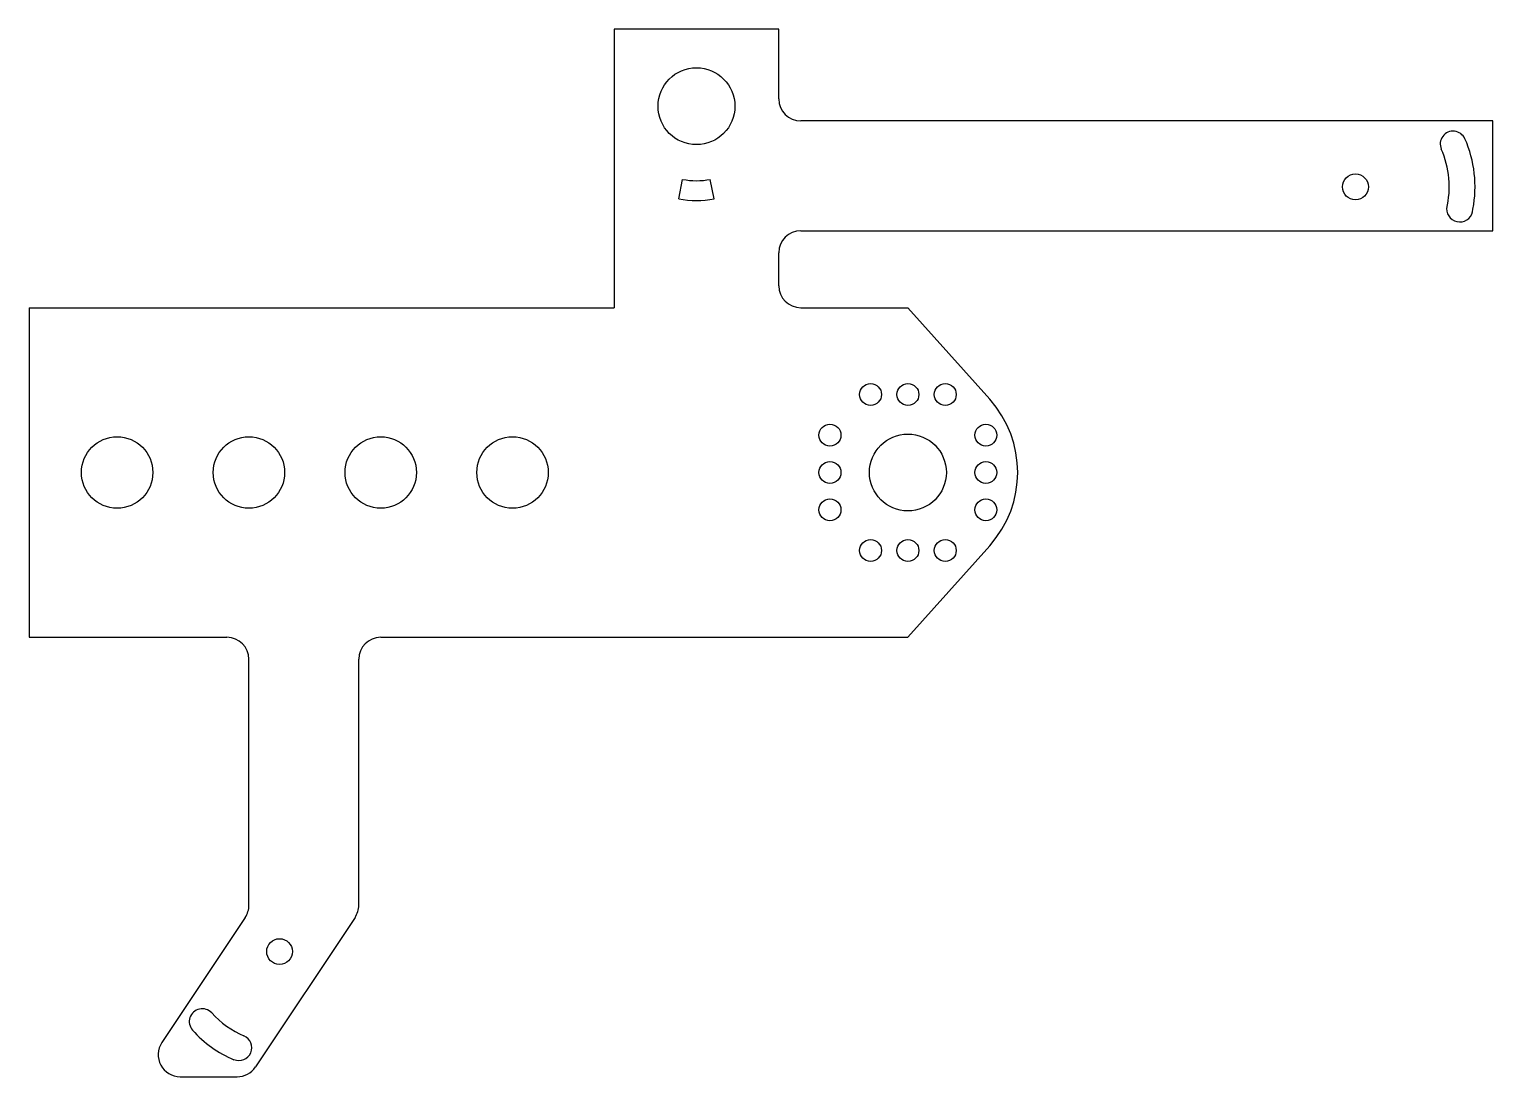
# Model space of a CAD drawing. Header units: millimetres. Extents: x -80 to 53, y -55 to 40.
import ezdxf

# ---------------------------------------------------------------- set-up
doc = ezdxf.new("R2010")
doc.units = ezdxf.units.MM

msp = doc.modelspace()

# ---------------------------------------------------------------- linework, layer by layer
at = {"color": 7, "linetype": 'Continuous', "lineweight": 25}
for p, q in [((-26.75, 40.34), (-26.75, 15)), ((-11.75, 40.34), (-26.75, 40.34)), ((-11.75, 34), (-11.75, 40.34)), ((53.25, 32), (-9.75, 32)), ((53.25, 22), (53.25, 32)), ((-20.85, 24.91), (-20.51, 26.68)), ((-17.65, 24.91), (-17.99, 26.68)), ((-9.75, 22), (53.25, 22)), ((-11.75, 17), (-11.75, 20)), ((-80, 15), (-80, -15)), ((-80, 15), (-26.75, 15)), ((-9.75, 15), (0, 15)), ((0, 15), (7.45, 6.67)), ((0, -15), (7.45, -6.67)), ((-80, -15), (-62, -15)), ((-48, -15), (0, -15)), ((-60, -39.39), (-60, -17)), ((-50, -39.39), (-50, -17)), ((-60.34, -40.5), (-67.93, -51.89)), ((-50.34, -40.5), (-59.41, -54.11)), ((-66.26, -55), (-61.07, -55))]:
    msp.add_line(p, q, dxfattribs=at)
for centre, radius in [((-19.25, 33.34), 3.5), ((40.75, 26), 1.18), ((-3.4, 7.1), 1), ((0, 7.1), 1), ((3.4, 7.1), 1), ((-7.1, 3.4), 1), ((7.1, 3.4), 1), ((-72, 0), 3.25), ((-60, 0), 3.25), ((-48, 0), 3.25), ((-36, 0), 3.25), ((0, 0), 3.5), ((-7.1, 0), 1), ((7.1, 0), 1), ((-7.1, -3.4), 1), ((7.1, -3.4), 1), ((-3.4, -7.1), 1), ((0, -7.1), 1), ((3.4, -7.1), 1), ((-57.21, -43.61), 1.17)]:
    msp.add_circle(centre, radius, dxfattribs=at)
for centre, radius, start, end in [((-9.75, 34), 2, 180, 270), ((49.64, 29.9), 1.17, 23.6946, 203.6946), ((40.75, 26), 8.54, 346.6372, 23.6946), ((40.75, 26), 10.89, 349.2672, 23.6946), ((-19.25, 33.34), 6.78, 259.2526, 280.7474), ((-19.25, 33.34), 8.58, 259.2526, 280.7474), ((50.25, 24), 1.2, 178.6946, 358.6946), ((-9.75, 20), 2, 90, 180), ((-9.75, 17), 2, 180, 270), ((0, 0), 10, 318.1896, 41.8103), ((-62, -17), 2, 0, 90), ((-48, -17), 2, 90, 180), ((-62, -39.39), 2, 326.3099, 0), ((-52, -39.39), 2, 326.3099, 360), ((-64.26, -49.98), 1.17, 42.1083, 222.1083), ((-57.21, -43.61), 8.33, 222.1083, 247.1083), ((-66.26, -53), 2, 146.3099, 270), ((-57.21, -43.61), 10.68, 222.1083, 247.1083), ((-60.91, -52.36), 1.17, 247.1083, 67.1083), ((-61.07, -53), 2, 270, 326.3099)]:
    msp.add_arc(centre, radius, start, end, dxfattribs=at)

doc.saveas('drawing.dxf')
